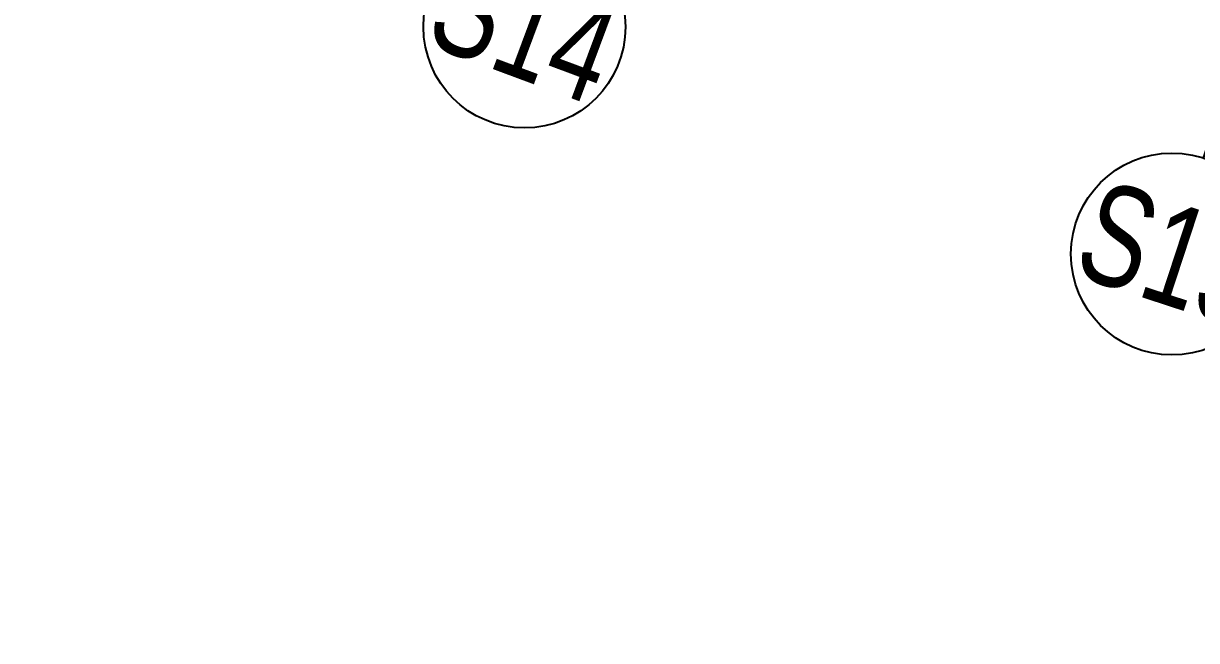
# Model space of a CAD drawing. Extents: x -668578 to 2331563, y -1202445 to 1620273.
# Drawn here: x 1055375 to 1073956, y 22423 to 32200 of the extents above; entities that cross this region are included whole.
import ezdxf
from ezdxf.enums import TextEntityAlignment as Align

# ---------------------------------------------------------------- set-up
doc = ezdxf.new("R2010")
doc.units = 0
doc.layers.get('0').update_dxf_attribs({"color": 8})
doc.layers.get('Defpoints').update_dxf_attribs({"color": 8})
doc.layers.add('#标注', color=8, linetype='Continuous')
doc.styles.add('JHZX', font='jrs.shx', dxfattribs={"width": 0.6, "bigfont": 'jhz.shx'})
doc.dimstyles.new('JZBZ-400', dxfattribs={"dimscale": 400, "dimtxt": 3, "dimasz": 1.5, "dimexe": 1, "dimexo": 1, "dimgap": 0.5, "dimtad": 1, "dimdec": 0, "dimdsep": 46, "dimtxsty": 'JHZX', "dimblk1": 'ARCHTICK', "dimblk2": 'ARCHTICK', "dimsah": 1, "dimcen": 0, "dimclrd": 1, "dimclre": 1, "dimclrt": 2, "dimazin": 2, "dimtfac": 1, "dimtdec": 0, "dimtix": 1, "dimtmove": 0, "dimatfit": 3, "dimfxl": 0, "dimtolj": 1, "dimlwd": -1, "dimlwe": -1, "dimarcsym": 0})

# ---------------------------------------------------------------- blocks, each defined once
blk = doc.blocks.new('_ARCHTICK')
at = {"color": 0, "linetype": 'ByBlock', "const_width": 0.15}
blk.add_lwpolyline([(-0.5, -0.5), (0.5, 0.5)], dxfattribs=at)
blk = doc.blocks.new('*D2939')
at = {"layer": '#标注', "ltscale": 300, "transparency": 16777216}
for p, q in [((-1773, -1481), (-9342, -7863)), ((165914, -92056), (164727, -101884))]:
    blk.add_line(p, q, dxfattribs=at)
blk.add_arc((197092, 166179), 269610, 220.13382, 263.11563, dxfattribs=at)
at = {"layer": 'Defpoints', "color": 0, "ltscale": 300, "transparency": 16777216}
for p in [(197092, 166179), (-1467, -1224), (40380, -53208), (165962, -91659)]:
    blk.add_point(p, dxfattribs=at)
at = {"layer": '#标注', "ltscale": 300, "transparency": 16777216, "xscale": 600, "yscale": 600, "zscale": 600}
for p, rotation in [((-9036, -7605), 130.1338192809485), ((164775, -101487), 353.1156299250187)]:
    blk.add_blockref('_ARCHTICK', p, dxfattribs=dict(at, rotation=rotation))
at = {"layer": '#标注', "ltscale": 300, "transparency": 16777216, "insert": (69342, -70334), "char_height": 1200, "attachment_point": 5, "rotation": 331.6247, "style": 'JHZX'}
blk.add_mtext('\\A1;42.98°', dxfattribs=at)
blk = doc.blocks.new('*U2924')
at = {"linetype": 'ByBlock'}
blk.add_line((0, -20), (0, 0), dxfattribs=at)
blk.add_circle((0, -24), 4, dxfattribs=at)
at = {"color": 253, "linetype": 'ByBlock', "style": 'JHZX', "width": 0.75}
blk.add_attdef('AXES', text='', height=4, dxfattribs=at).set_placement((0, -24), align=Align.MIDDLE_CENTER)
blk = doc.blocks.new('DSGDFG')
at = {"layer": '#标注', "linetype": 'ByBlock', "xscale": 400, "yscale": 400}
for p, rotation, values in [((104213.1, -82769.4), 339.5710863630217, {'AXES': 'S14'}), ((114111.6, -86241.4), 341.8331682930456, {'AXES': 'S15'})]:
    blk.add_blockref('*U2924', p, dxfattribs=dict(at, rotation=rotation)).add_auto_attribs(values)
at = {"layer": '#标注', "ltscale": 300}
dim = blk.add_angular_dim_3p(base=(40379.7, -53208.3), center=(197092.1, 166179.2), p1=(-1467, -1223.5), p2=(165961.7, -91658.5), dimstyle='JZBZ-400', override={"dimclrd": 256, "dimclre": 256, "dimclrt": 256}, dxfattribs=at)
dim.commit()
dim.dimension.update_dxf_attribs({"geometry": '*D2939', "text_midpoint": (69341.6, -70334.5)})

msp = doc.modelspace()

# ---------------------------------------------------------------- block references
at = {"layer": '#标注'}
msp.add_blockref('DSGDFG', (962448.9, 123910), dxfattribs=at)

doc.saveas('drawing.dxf')
